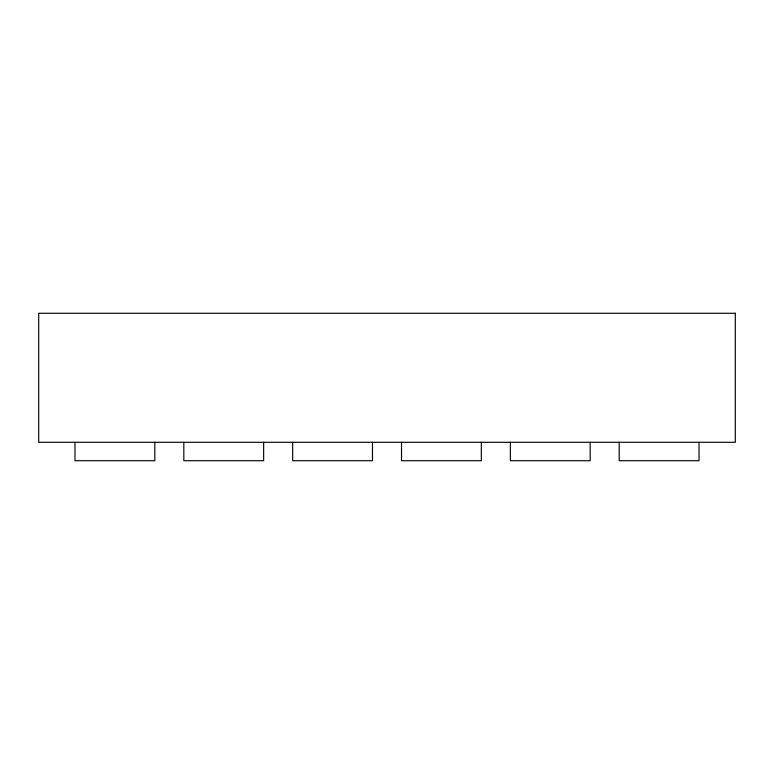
<?xml version="1.0" encoding="UTF-8"?>
<svg xmlns="http://www.w3.org/2000/svg" width="774" height="774" viewBox="0 0 774 774"><rect width="100%" height="100%" fill="white"/><g stroke="black" fill="none" stroke-linecap="round" stroke-linejoin="round"><path stroke-width="1.16" d="M699.019 442.293L699.019 460.724L619.2 460.724L619.2 442.293M590.175 442.293L590.175 460.724L510.356 460.724L510.356 442.293M481.331 442.293L481.331 460.724L401.512 460.724L401.512 442.293M372.488 442.293L372.488 460.724L292.669 460.724L292.669 442.293M263.644 442.293L263.644 460.724L183.825 460.724L183.825 442.293M154.8 442.293L154.8 460.724L74.981 460.724L74.981 442.293M735.3 313.276L38.7 313.276L38.7 442.293L735.3 442.293L735.3 313.276"/></g></svg>
